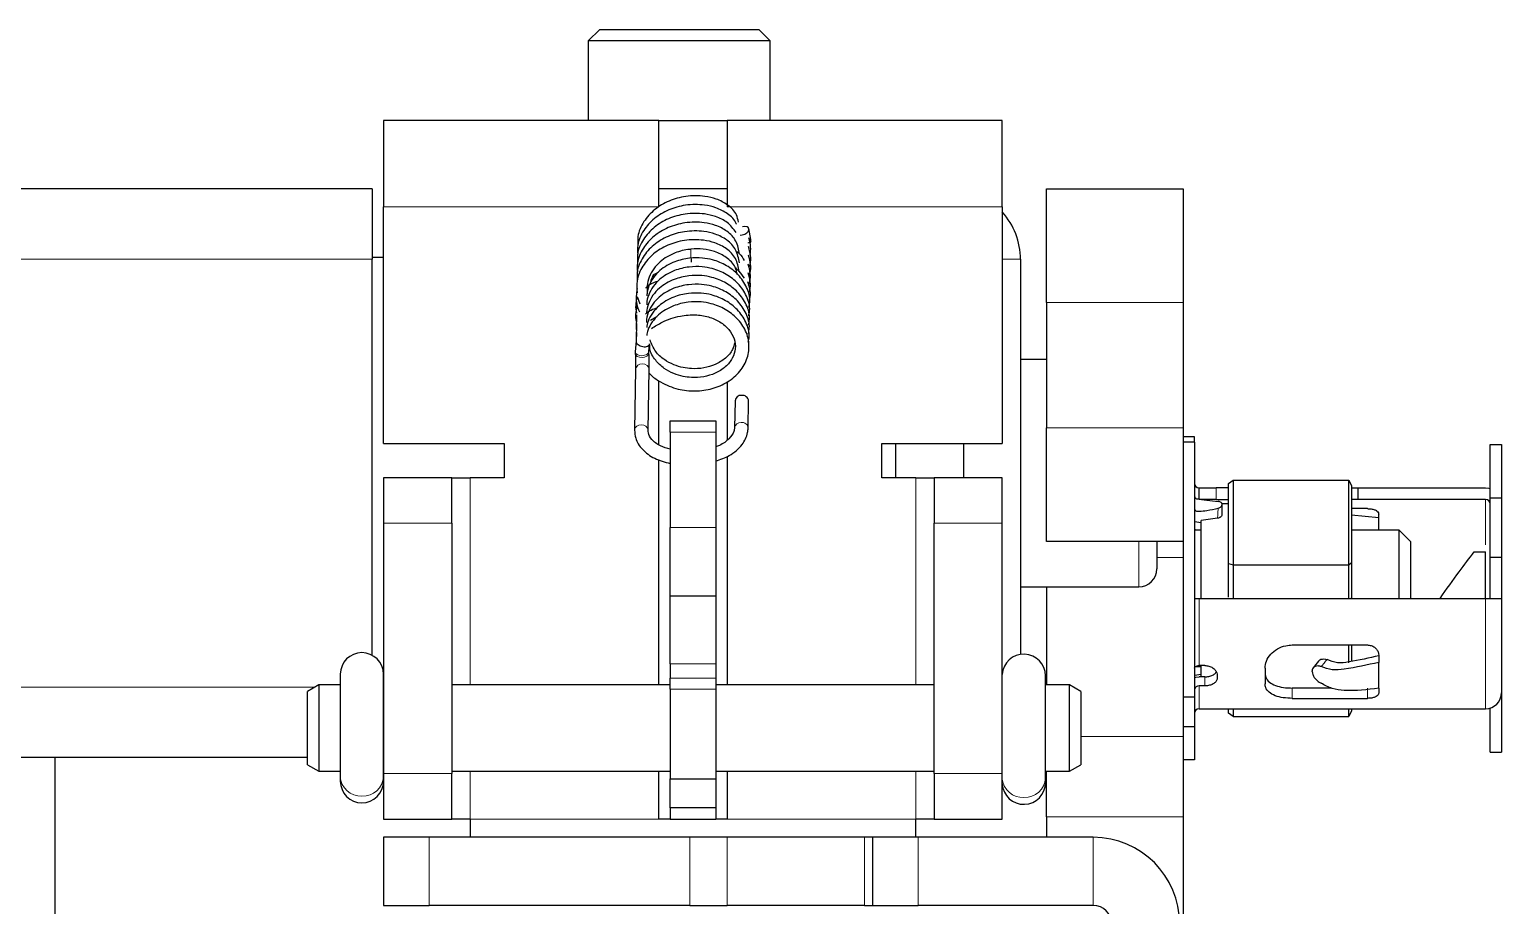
# Model space of a CAD drawing. Header units: millimetres. Extents: x -1052 to 1235, y -90 to 1990.
# Drawn here: x -104.1 to -39.4, y -43.7 to -5.2 of the extents above; entities that cross this region are included whole.
import ezdxf

# ---------------------------------------------------------------- set-up
doc = ezdxf.new("R2010")
doc.units = ezdxf.units.MM

msp = doc.modelspace()

# ---------------------------------------------------------------- linework, layer by layer
at = {"color": 7, "linetype": 'Continuous', "lineweight": 25}
for p, q in [((-79.075, -5.237), (-79.575, -5.737)), ((-79.575, -5.737), (-79.575, -9.237)), ((-75.228, -5.737), (-79.575, -5.737)), ((-79.075, -5.237), (-75.271, -5.237)), ((-75.271, -5.237), (-72.075, -5.237)), ((-71.575, -5.737), (-75.228, -5.737)), ((-71.575, -5.737), (-72.075, -5.237)), ((-71.575, -9.237), (-71.575, -5.737)), ((-76.475, -9.237), (-88.575, -9.237)), ((-88.575, -9.237), (-88.575, -13.037)), ((-76.475, -13.037), (-76.475, -9.237)), ((-76.475, -9.237), (-73.475, -9.237)), ((-61.375, -9.237), (-73.475, -9.237)), ((-73.475, -9.237), (-73.475, -13.037)), ((-61.375, -13.037), (-61.375, -9.237)), ((-89.075, -12.237), (-918.075, -12.237)), ((-89.075, -12.237), (-89.075, -15.337)), ((-73.475, -12.237), (-76.475, -12.237)), ((-59.425, -12.237), (-53.425, -12.237)), ((-59.425, -17.237), (-59.425, -12.237)), ((-53.425, -12.237), (-53.425, -17.237)), ((-88.575, -23.437), (-88.575, -13.037)), ((-61.375, -13.037), (-61.375, -23.437)), ((-72.428, -14.468), (-72.519, -13.991)), ((-72.424, -14.549), (-72.428, -14.468)), ((-72.421, -14.589), (-72.424, -14.549)), ((-89.075, -15.237), (-88.575, -15.237)), ((-89.075, -32.738), (-89.075, -15.337)), ((-60.575, -15.337), (-60.575, -32.7)), ((-76.74, -16.033), (-76.476, -15.887)), ((-77.432, -16.975), (-77.309, -17.29)), ((-59.425, -17.237), (-59.425, -22.737)), ((-53.425, -17.237), (-53.425, -22.737)), ((-77.45, -17.778), (-77.466, -18.429)), ((-76.838, -18.011), (-76.568, -17.857)), ((-77.456, -18.165), (-77.473, -18.867)), ((-77.463, -18.551), (-77.472, -18.937)), ((-77.468, -18.926), (-77.513, -19.409)), ((-77.513, -19.409), (-77.509, -19.489)), ((-76.913, -19.382), (-76.884, -19.063)), ((-76.91, -19.462), (-76.913, -19.382)), ((-59.425, -19.737), (-60.575, -19.737)), ((-77.496, -20.169), (-77.544, -22.845)), ((-76.944, -22.856), (-76.896, -20.18)), ((-76.475, -23.481), (-76.475, -20.679)), ((-73.475, -20.725), (-73.475, -23.282)), ((-73.126, -21.553), (-73.148, -22.743)), ((-72.548, -22.753), (-72.526, -21.564)), ((-75.975, -22.437), (-73.975, -22.437)), ((-75.975, -22.937), (-75.975, -22.437)), ((-73.975, -22.437), (-73.975, -22.937)), ((-75.975, -22.937), (-75.975, -27.121)), ((-73.975, -22.937), (-73.975, -27.121)), ((-73.147, -22.729), (-73.148, -22.743)), ((-59.425, -27.737), (-59.425, -22.737)), ((-53.425, -22.737), (-53.425, -27.737)), ((-52.925, -23.137), (-53.425, -23.137)), ((-52.925, -23.379), (-52.925, -23.137)), ((-88.575, -23.437), (-83.275, -23.437)), ((-83.275, -23.437), (-83.275, -24.937)), ((-66.675, -23.437), (-61.375, -23.437)), ((-66.675, -24.937), (-66.675, -23.437)), ((-66.075, -23.437), (-66.075, -24.937)), ((-63.075, -23.437), (-63.075, -24.937)), ((-52.925, -23.379), (-53.425, -23.379)), ((-52.925, -23.379), (-52.925, -34.559)), ((-39.925, -23.479), (-39.425, -23.479)), ((-39.925, -25.821), (-39.925, -23.479)), ((-39.425, -23.479), (-39.425, -25.821)), ((-76.475, -34.037), (-76.475, -24.142)), ((-73.475, -24.001), (-73.475, -34.037)), ((-85.575, -24.937), (-88.575, -24.937)), ((-88.575, -24.937), (-88.575, -26.937)), ((-85.575, -26.937), (-85.575, -24.937)), ((-85.575, -24.937), (-84.775, -24.937)), ((-83.275, -24.937), (-84.775, -24.937)), ((-65.175, -24.937), (-66.675, -24.937)), ((-65.175, -24.937), (-64.375, -24.937)), ((-64.375, -24.937), (-64.375, -26.937)), ((-61.375, -24.937), (-64.375, -24.937)), ((-61.375, -26.937), (-61.375, -24.937)), ((-51.425, -25.186), (-51.225, -25.044)), ((-51.425, -28.71), (-51.425, -25.186)), ((-51.225, -25.044), (-51.225, -28.768)), ((-51.225, -25.044), (-46.141, -25.044)), ((-46.141, -28.768), (-46.141, -25.044)), ((-46.141, -25.044), (-46.025, -25.291)), ((-52.725, -25.887), (-52.725, -25.387)), ((-52.725, -25.387), (-51.975, -25.387)), ((-51.975, -25.887), (-52.725, -25.887)), ((-51.425, -25.387), (-51.975, -25.387)), ((-51.975, -25.887), (-51.425, -25.887)), ((-46.025, -25.291), (-46.025, -28.668)), ((-46.025, -25.387), (-45.725, -25.387)), ((-45.725, -25.887), (-46.025, -25.887)), ((-45.725, -25.887), (-45.725, -25.387)), ((-45.725, -25.387), (-40.125, -25.387)), ((-40.125, -25.887), (-45.725, -25.887)), ((-39.925, -25.821), (-39.425, -25.821)), ((-39.925, -28.431), (-39.925, -25.821)), ((-39.425, -25.821), (-39.425, -28.431)), ((-51.725, -26.074), (-51.725, -26.149)), ((-51.425, -26.087), (-51.725, -26.087)), ((-45.325, -26.294), (-46.025, -26.294)), ((-44.825, -26.696), (-44.825, -26.532)), ((-88.575, -26.937), (-88.575, -37.937)), ((-85.575, -26.937), (-85.575, -37.937)), ((-75.975, -30.121), (-75.975, -27.121)), ((-73.975, -27.121), (-73.975, -30.121)), ((-64.375, -37.937), (-64.375, -26.937)), ((-61.375, -37.937), (-61.375, -26.937)), ((-52.925, -26.86), (-52.625, -26.904)), ((-51.911, -26.714), (-52.625, -26.814)), ((-52.625, -30.237), (-52.625, -26.814)), ((-44.825, -26.696), (-46.025, -26.577)), ((-44.825, -27.237), (-44.825, -26.696)), ((-53.425, -27.737), (-59.425, -27.737)), ((-54.575, -27.737), (-54.575, -28.937)), ((-53.425, -27.737), (-53.425, -28.449)), ((-52.625, -27.237), (-52.925, -27.237)), ((-43.925, -27.237), (-46.025, -27.237)), ((-43.425, -27.737), (-43.925, -27.237)), ((-43.925, -30.237), (-43.925, -27.237)), ((-43.425, -27.737), (-43.425, -30.237)), ((-53.425, -28.449), (-53.425, -36.307)), ((-40.625, -28.187), (-40.125, -28.187)), ((-39.925, -28.431), (-39.425, -28.431)), ((-39.925, -30.237), (-39.925, -28.431)), ((-39.425, -28.431), (-39.425, -30.237)), ((-51.425, -30.19), (-51.425, -28.71)), ((-51.425, -28.71), (-51.225, -28.768)), ((-51.225, -28.768), (-51.225, -30.237)), ((-51.225, -28.768), (-46.141, -28.768)), ((-46.141, -28.768), (-46.025, -28.668)), ((-46.141, -30.237), (-46.141, -28.768)), ((-46.025, -28.668), (-46.025, -30.208)), ((-60.575, -29.737), (-55.375, -29.737)), ((-59.425, -29.737), (-59.425, -34.037)), ((-75.975, -30.121), (-73.975, -30.121)), ((-75.975, -33.121), (-75.975, -30.121)), ((-73.975, -30.121), (-73.975, -33.121)), ((-52.925, -30.237), (-52.725, -30.237)), ((-52.725, -30.237), (-42.125, -30.237)), ((-46.054, -30.237), (-46.025, -30.208)), ((-42.125, -30.237), (-40.125, -30.237)), ((-40.125, -30.237), (-39.425, -30.237)), ((-39.425, -30.237), (-39.425, -34.387)), ((-48.625, -32.287), (-45.325, -32.287)), ((-46.141, -33.077), (-46.141, -32.287)), ((-46.025, -32.287), (-46.025, -33.016)), ((-47.476, -32.998), (-47.708, -33.292)), ((-47.435, -32.954), (-47.473, -33.001)), ((-44.825, -32.729), (-44.825, -33.054)), ((-90.479, -33.573), (-90.479, -38.061)), ((-88.579, -38.061), (-88.579, -33.573)), ((-75.975, -33.121), (-75.975, -33.738)), ((-73.975, -33.121), (-73.975, -33.738)), ((-59.477, -38.126), (-59.477, -33.638)), ((-52.925, -33.613), (-52.625, -33.57)), ((-52.884, -33.237), (-52.625, -33.237)), ((-52.475, -33.189), (-52.725, -33.189)), ((-52.625, -33.688), (-52.625, -33.189)), ((-51.925, -33.607), (-51.925, -33.725)), ((-49.825, -33.31), (-49.825, -33.989)), ((-47.753, -33.458), (-47.753, -33.429)), ((-44.825, -34.185), (-44.825, -33.054)), ((-91.425, -34.037), (-91.925, -34.326)), ((-90.479, -34.037), (-91.425, -34.037)), ((-91.425, -34.037), (-91.425, -37.837)), ((-88.575, -34.037), (-88.579, -34.037)), ((-75.975, -34.037), (-85.575, -34.037)), ((-75.975, -34.221), (-75.975, -33.738)), ((-75.975, -34.221), (-75.975, -38.163)), ((-73.975, -33.738), (-73.975, -34.221)), ((-64.375, -34.037), (-73.975, -34.037)), ((-73.975, -34.221), (-73.975, -38.163)), ((-58.425, -34.037), (-59.477, -34.037)), ((-57.925, -34.326), (-58.425, -34.037)), ((-58.425, -35.937), (-58.425, -34.037)), ((-52.475, -33.688), (-52.725, -33.688)), ((-52.475, -34.085), (-52.725, -34.085)), ((-46.906, -34.179), (-48.625, -34.179)), ((-44.825, -34.185), (-44.825, -34.398)), ((-91.925, -37.548), (-91.925, -34.326)), ((-57.925, -34.326), (-57.925, -35.937)), ((-53.425, -34.559), (-52.925, -34.559)), ((-52.925, -34.559), (-52.925, -35.87)), ((-48.625, -34.632), (-45.325, -34.632)), ((-39.425, -34.387), (-39.425, -36.995)), ((-52.725, -35.087), (-45.725, -35.087)), ((-51.425, -35.287), (-51.425, -35.087)), ((-51.225, -35.43), (-51.425, -35.287)), ((-51.225, -35.087), (-51.225, -35.43)), ((-51.225, -35.43), (-46.141, -35.43)), ((-46.141, -35.43), (-46.141, -35.087)), ((-46.025, -35.183), (-46.141, -35.43)), ((-46.025, -35.087), (-46.025, -35.183)), ((-45.725, -35.087), (-40.125, -35.087)), ((-39.925, -36.995), (-39.925, -35.058)), ((-58.425, -37.837), (-58.425, -35.937)), ((-57.925, -35.937), (-57.925, -37.548)), ((-53.425, -35.87), (-52.925, -35.87)), ((-52.925, -35.87), (-52.925, -37.337)), ((-53.425, -36.307), (-53.425, -39.843)), ((-91.925, -37.237), (-915.125, -37.237)), ((-103.025, -37.237), (-103.025, -50.637)), ((-52.925, -37.337), (-53.425, -37.337)), ((-39.925, -36.995), (-39.425, -36.995)), ((-91.925, -37.548), (-91.425, -37.837)), ((-91.425, -37.837), (-90.479, -37.837)), ((-90.479, -38.061), (-90.479, -38.273)), ((-88.579, -37.837), (-88.575, -37.837)), ((-88.579, -38.273), (-88.579, -38.061)), ((-88.575, -37.937), (-88.575, -39.937)), ((-85.575, -37.837), (-75.975, -37.837)), ((-85.575, -39.937), (-85.575, -37.937)), ((-76.475, -39.937), (-76.475, -37.837)), ((-75.975, -38.163), (-73.975, -38.163)), ((-75.975, -39.437), (-75.975, -38.163)), ((-73.975, -37.837), (-64.375, -37.837)), ((-73.975, -38.163), (-73.975, -39.437)), ((-73.475, -37.837), (-73.475, -39.937)), ((-64.375, -37.937), (-64.375, -39.937)), ((-61.375, -39.937), (-61.375, -37.937)), ((-59.477, -37.837), (-58.425, -37.837)), ((-59.477, -38.338), (-59.477, -38.126)), ((-59.425, -39.843), (-59.425, -37.837)), ((-58.425, -37.837), (-57.925, -37.548)), ((-73.975, -39.437), (-75.975, -39.437)), ((-75.975, -39.437), (-75.975, -39.937)), ((-73.975, -39.437), (-73.975, -39.937)), ((-88.575, -39.937), (-85.575, -39.937)), ((-84.775, -39.937), (-85.575, -39.937)), ((-84.775, -39.937), (-84.775, -40.737)), ((-75.975, -39.937), (-76.475, -39.937)), ((-75.975, -39.937), (-73.975, -39.937)), ((-73.475, -39.937), (-73.975, -39.937)), ((-65.175, -40.737), (-65.175, -39.937)), ((-64.375, -39.937), (-65.175, -39.937)), ((-64.375, -39.937), (-61.375, -39.937)), ((-59.425, -39.843), (-59.425, -40.737)), ((-53.425, -39.843), (-53.425, -44.46)), ((-88.575, -40.737), (-88.575, -43.737)), ((-86.575, -40.737), (-88.575, -40.737)), ((-75.117, -40.737), (-86.575, -40.737)), ((-73.478, -40.737), (-75.117, -40.737)), ((-67.437, -40.737), (-73.478, -40.737)), ((-67.075, -40.737), (-67.437, -40.737)), ((-67.075, -40.737), (-67.075, -43.737)), ((-65.075, -40.737), (-67.075, -40.737)), ((-57.375, -40.737), (-65.075, -40.737)), ((-88.575, -43.737), (-86.575, -43.737)), ((-75.117, -43.737), (-86.575, -43.737)), ((-75.117, -43.737), (-73.478, -43.737)), ((-67.437, -43.737), (-73.478, -43.737)), ((-67.437, -43.737), (-67.075, -43.737)), ((-67.075, -43.737), (-65.075, -43.737)), ((-57.375, -43.737), (-65.075, -43.737))]:
    msp.add_line(p, q, dxfattribs=at)
at = {"color": 8, "linetype": 'Continuous', "lineweight": 18}
for p, q in [((-88.575, -13.037), (-76.475, -13.037)), ((-73.475, -13.037), (-61.375, -13.037)), ((-89.075, -15.337), (-918.075, -15.337)), ((-61.375, -15.337), (-60.575, -15.337)), ((-53.425, -17.237), (-59.425, -17.237)), ((-73.975, -22.937), (-75.975, -22.937)), ((-59.425, -22.737), (-53.425, -22.737)), ((-84.775, -24.937), (-84.775, -34.037)), ((-65.175, -34.037), (-65.175, -24.937)), ((-51.975, -25.387), (-51.975, -25.887)), ((-40.125, -27.878), (-40.125, -25.887)), ((-88.575, -26.937), (-85.575, -26.937)), ((-75.975, -27.121), (-73.975, -27.121)), ((-64.375, -26.937), (-61.375, -26.937)), ((-55.375, -29.737), (-55.375, -27.737)), ((-53.425, -28.449), (-54.575, -28.449)), ((-52.725, -30.237), (-52.725, -33.189)), ((-40.125, -35.087), (-40.125, -30.237)), ((-73.975, -33.121), (-75.975, -33.121)), ((-91.598, -34.137), (-915.452, -34.137)), ((-75.975, -33.738), (-73.975, -33.738)), ((-73.975, -34.221), (-75.975, -34.221)), ((-52.725, -34.085), (-52.725, -35.087)), ((-52.475, -34.085), (-52.475, -33.688)), ((-48.625, -34.179), (-48.625, -34.632)), ((-45.325, -34.632), (-45.325, -34.179)), ((-57.925, -36.307), (-53.425, -36.307)), ((-85.575, -37.937), (-88.575, -37.937)), ((-84.775, -37.837), (-84.775, -39.937)), ((-65.175, -39.937), (-65.175, -37.837)), ((-61.375, -37.937), (-64.375, -37.937)), ((-84.775, -39.937), (-76.475, -39.937)), ((-73.475, -39.937), (-65.175, -39.937)), ((-53.425, -39.843), (-59.425, -39.843)), ((-86.575, -43.737), (-86.575, -40.737)), ((-75.117, -40.737), (-75.117, -43.737)), ((-73.478, -43.737), (-73.478, -40.737)), ((-67.437, -40.737), (-67.437, -43.737)), ((-65.075, -43.737), (-65.075, -40.737)), ((-57.375, -43.737), (-57.375, -40.737))]:
    msp.add_line(p, q, dxfattribs=at)
at = {"color": 7, "linetype": 'Continuous', "lineweight": 25, "flags": 128}
for points in [[(-72.896, -14.272), (-72.806, -14.264), (-72.695, -14.227), (-72.601, -14.169), (-72.537, -14.098), (-72.513, -14.025), (-72.534, -13.961), (-72.596, -13.916), (-72.689, -13.898), (-72.8, -13.907), (-72.8, -13.907)], [(-40.125, -25.387), (-39.989, -25.4), (-39.925, -25.416)], [(-52.925, -33.311), (-52.921, -33.287), (-52.91, -33.264), (-52.892, -33.243), (-52.867, -33.225), (-52.836, -33.21), (-52.802, -33.199), (-52.764, -33.192), (-52.725, -33.189)], [(-52.925, -33.711), (-52.862, -33.699), (-52.725, -33.688)]]:
    msp.add_lwpolyline(points, dxfattribs=at)
at = {"color": 8, "linetype": 'Continuous', "lineweight": 18, "flags": 128}
for points in [[(-77.513, -19.409), (-77.491, -19.47), (-77.427, -19.526), (-77.331, -19.563), (-77.216, -19.574)], [(-77.216, -19.574), (-77.101, -19.557), (-77.003, -19.516), (-76.937, -19.457), (-76.913, -19.388), (-76.913, -19.382)], [(-77.509, -19.49), (-77.487, -19.55), (-77.424, -19.607), (-77.327, -19.643), (-77.212, -19.654)], [(-77.212, -19.654), (-77.098, -19.638), (-77, -19.597), (-76.934, -19.537), (-76.91, -19.469), (-76.91, -19.462)], [(-77.207, -19.934), (-77.092, -19.949), (-76.992, -19.999), (-76.923, -20.076), (-76.896, -20.168), (-76.896, -20.18)], [(-77.255, -22.61), (-77.14, -22.625), (-77.04, -22.675), (-76.972, -22.752), (-76.945, -22.844), (-76.944, -22.854)]]:
    msp.add_lwpolyline(points, dxfattribs=at)
at = {"color": 7, "linetype": 'Continuous', "lineweight": 25}
for centre, radius, start, end in [((-63.675, -15.337), 3.1, 0, 42.10345), ((-73.74, -15.278), 1.321, 180.03812, 188.14499), ((-72.857, -21.588), 0.271, 85.73425, 172.68849), ((-72.8, -21.59), 0.275, 5.44423, 97.76212), ((-52.725, -25.187), 0.2, 180, 270), ((-40.125, -26.087), 0.2, 360, 90), ((-52.826, -27.156), 0.0996, 183.92792, 234.46683), ((-55.375, -28.937), 0.8, 270, 360), ((-89.529, -33.573), 0.95, 0, 180), ((-60.427, -33.638), 0.95, 0, 176.43864), ((-52.744, -34.267), 0.183, 84.18756, 172.66613), ((-40.125, -34.387), 0.7, 270, 0), ((-52.725, -35.287), 0.2, 90, 180), ((-89.529, -38.273), 0.95, 180, 0), ((-60.427, -38.338), 0.95, 183.56136, 0), ((-57.375, -44.537), 3.8, 360, 90), ((-57.375, -44.537), 0.8, 0, 90)]:
    msp.add_arc(centre, radius, start, end, dxfattribs=at)
at = {"color": 8, "linetype": 'Continuous', "lineweight": 18}
for centre, radius, start, end in [((-72.608, -14.452), 0.181, 283.90594, 354.86143), ((-72.56, -14.55), 0.136, 306.99505, 0.34312), ((-69.064, -15.013), 6.004, 178.95899, 182.54389), ((-77.227, -20.204), 0.271, 85.73425, 172.68849), ((-77.276, -22.88), 0.271, 85.73561, 172.67092), ((-72.878, -22.78), 0.274, 86.00044, 169.28545), ((-72.822, -22.78), 0.275, 5.45357, 97.76132), ((-89.57, -38.016), 0.91, 182.83874, 272.58194), ((-89.488, -38.016), 0.91, 267.41806, 357.16126), ((-60.466, -38.076), 0.915, 186.49577, 272.45998), ((-60.386, -38.081), 0.91, 267.41806, 357.16126)]:
    msp.add_arc(centre, radius, start, end, dxfattribs=at)
at = {"color": 7, "linetype": 'Continuous', "lineweight": 25}
for points, knots in [([(-73.064, -13.799), (-73.067, -13.789), (-73.119, -13.596), (-73.433, -13.333), (-73.92, -13.067), (-74.554, -12.921), (-75.286, -12.925), (-76.051, -13.137), (-76.697, -13.522), (-77.174, -14.064), (-77.43, -14.621), (-77.411, -14.98), (-77.405, -15.106)], [0, 0, 0, 0, 0.006133, 0.118338, 0.2188, 0.30339, 0.437085, 0.558298, 0.679195, 0.8023, 0.930319, 1, 1, 1, 1]), ([(-72.974, -13.703), (-72.996, -13.594), (-73.057, -13.296), (-73.413, -12.945), (-73.91, -12.682), (-74.542, -12.534), (-75.274, -12.538), (-76.04, -12.749), (-76.686, -13.132), (-77.165, -13.674), (-77.423, -14.237), (-77.405, -14.603), (-77.398, -14.737)], [0, 0, 0, 0, 0.060984, 0.166578, 0.261148, 0.340769, 0.466556, 0.580637, 0.694456, 0.810273, 0.930746, 1, 1, 1, 1]), ([(-73.082, -14.153), (-73.198, -13.999), (-73.418, -13.706), (-73.937, -13.454), (-74.564, -13.306), (-75.298, -13.312), (-76.063, -13.526), (-76.708, -13.911), (-77.183, -14.454), (-77.438, -15.011), (-77.419, -15.369), (-77.412, -15.495)], [0, 0, 0, 0, 0.1129499, 0.2140507, 0.2991869, 0.4338034, 0.5558101, 0.6774612, 0.8014216, 0.930294, 1, 1, 1, 1]), ([(-72.933, -15.496), (-72.971, -15.296), (-73.044, -14.905), (-73.452, -14.479), (-73.957, -14.223), (-74.589, -14.078), (-75.322, -14.086), (-76.086, -14.303), (-76.729, -14.69), (-77.202, -15.235), (-77.453, -15.791), (-77.433, -16.148), (-77.426, -16.272)], [0, 0, 0, 0, 0.106226, 0.207272, 0.297665, 0.373803, 0.494292, 0.60342, 0.712163, 0.823129, 0.938424, 1, 1, 1, 1]), ([(-72.926, -15.109), (-72.963, -14.91), (-73.035, -14.521), (-73.441, -14.095), (-73.946, -13.838), (-74.577, -13.692), (-75.31, -13.699), (-76.074, -13.914), (-76.718, -14.301), (-77.192, -14.845), (-77.445, -15.401), (-77.426, -15.758), (-77.419, -15.883)], [0, 0, 0, 0, 0.1056333, 0.206699, 0.2971363, 0.3733019, 0.4937842, 0.6029442, 0.7117519, 0.8227044, 0.9380202, 1, 1, 1, 1]), ([(-72.94, -15.882), (-72.978, -15.681), (-73.053, -15.29), (-73.463, -14.864), (-73.969, -14.608), (-74.601, -14.464), (-75.334, -14.474), (-76.098, -14.691), (-76.739, -15.08), (-77.213, -15.625), (-77.474, -16.229), (-77.445, -16.634), (-77.432, -16.806)], [0, 0, 0, 0, 0.104296, 0.202934, 0.291149, 0.365462, 0.483109, 0.589629, 0.695738, 0.804096, 0.916648, 1, 1, 1, 1]), ([(-73.021, -16.021), (-73.046, -15.906), (-73.112, -15.603), (-73.477, -15.248), (-73.979, -14.995), (-74.518, -14.862), (-74.881, -14.88), (-75.064, -14.889)], [0, 0, 0, 0, 0.151607, 0.400003, 0.622084, 0.809197, 1, 1, 1, 1]), ([(-72.503, -15.658), (-72.488, -15.624), (-72.419, -15.468), (-72.435, -15.163), (-72.497, -14.905), (-72.529, -14.776)], [0, 0, 0, 0, 0.121305, 0.558409, 1, 1, 1, 1]), ([(-72.454, -15.134), (-72.442, -15.017), (-72.418, -14.768), (-72.486, -14.521), (-72.522, -14.389)], [0, 0, 0, 0, 0.468673, 1, 1, 1, 1]), ([(-75.067, -14.902), (-75.083, -14.903), (-75.321, -14.917), (-75.807, -15.044), (-76.355, -15.355), (-76.719, -15.749), (-76.92, -16.117), (-77.008, -16.511), (-76.992, -16.743), (-76.985, -16.859)], [0, 0, 0, 0, 0.0151801, 0.2174139, 0.4505766, 0.582747, 0.7207301, 0.8592406, 1, 1, 1, 1]), ([(-72.517, -17.44), (-72.5, -17.365), (-72.434, -17.076), (-72.582, -16.567), (-72.943, -16.013), (-73.479, -15.597), (-74.037, -15.363), (-74.592, -15.264), (-75.159, -15.273), (-75.82, -15.427), (-76.366, -15.744), (-76.731, -16.139), (-76.926, -16.505), (-77.002, -16.793), (-76.997, -16.927), (-76.997, -16.945)], [0, 0, 0, 0, 0.039358, 0.151046, 0.260583, 0.359351, 0.456825, 0.521824, 0.60227, 0.695179, 0.802373, 0.863126, 0.926539, 0.990184, 1, 1, 1, 1]), ([(-73.041, -14.996), (-73.007, -15.026), (-72.867, -15.145), (-72.781, -15.288), (-72.717, -15.396)], [0, 0, 0, 0, 0.248613, 1, 1, 1, 1]), ([(-72.509, -16.042), (-72.494, -16.008), (-72.375, -15.729), (-72.46, -15.427), (-72.536, -15.163)], [0, 0, 0, 0, 0.124356, 1, 1, 1, 1]), ([(-72.531, -18.21), (-72.514, -18.133), (-72.448, -17.843), (-72.599, -17.333), (-72.963, -16.78), (-73.501, -16.365), (-74.061, -16.133), (-74.616, -16.036), (-75.183, -16.047), (-75.843, -16.203), (-76.388, -16.522), (-76.752, -16.918), (-76.945, -17.285), (-77.02, -17.573), (-77.014, -17.707), (-77.013, -17.725)], [0, 0, 0, 0, 0.040159, 0.151798, 0.261213, 0.359862, 0.45732, 0.522277, 0.602638, 0.695402, 0.80258, 0.863302, 0.926661, 0.990228, 1, 1, 1, 1]), ([(-72.524, -17.825), (-72.507, -17.749), (-72.441, -17.459), (-72.591, -16.95), (-72.953, -16.396), (-73.49, -15.981), (-74.049, -15.748), (-74.604, -15.65), (-75.171, -15.66), (-75.831, -15.815), (-76.377, -16.133), (-76.741, -16.528), (-76.935, -16.895), (-77.011, -17.183), (-77.006, -17.317), (-77.005, -17.335)], [0, 0, 0, 0, 0.039759, 0.151422, 0.260898, 0.359607, 0.457072, 0.522051, 0.602454, 0.695291, 0.802476, 0.863214, 0.9266, 0.990206, 1, 1, 1, 1]), ([(-76.828, -16.446), (-76.826, -16.379), (-76.82, -16.219), (-76.726, -16.077), (-76.67, -15.994)], [0, 0, 0, 0, 0.413792, 1, 1, 1, 1]), ([(-73.111, -15.717), (-73.058, -15.761), (-72.897, -15.896), (-72.797, -16.06), (-72.73, -16.169)], [0, 0, 0, 0, 0.3291409, 1, 1, 1, 1]), ([(-72.514, -16.788), (-72.502, -16.76), (-72.389, -16.49), (-72.474, -16.197), (-72.55, -15.936)], [0, 0, 0, 0, 0.104944, 1, 1, 1, 1]), ([(-72.536, -16.478), (-72.513, -16.426), (-72.384, -16.131), (-72.471, -15.812), (-72.543, -15.549)], [0, 0, 0, 0, 0.176922, 1, 1, 1, 1]), ([(-77.429, -16.619), (-77.463, -16.85), (-77.514, -17.203), (-77.375, -17.536), (-77.326, -17.652)], [0, 0, 0, 0, 0.654086, 1, 1, 1, 1]), ([(-77.041, -16.59), (-77.038, -16.587), (-76.901, -16.421), (-76.71, -16.358), (-76.522, -16.296)], [0, 0, 0, 0, 0.019176, 1, 1, 1, 1]), ([(-72.538, -18.595), (-72.521, -18.518), (-72.456, -18.226), (-72.608, -17.715), (-72.973, -17.163), (-73.512, -16.749), (-74.072, -16.518), (-74.628, -16.422), (-75.195, -16.434), (-75.855, -16.591), (-76.399, -16.911), (-76.762, -17.307), (-76.954, -17.675), (-77.029, -17.963), (-77.023, -18.097), (-77.022, -18.115)], [0, 0, 0, 0, 0.04056, 0.152172, 0.261527, 0.360118, 0.457567, 0.522504, 0.602821, 0.695513, 0.802684, 0.863391, 0.926722, 0.99025, 1, 1, 1, 1]), ([(-72.545, -18.98), (-72.528, -18.902), (-72.463, -18.609), (-72.617, -18.098), (-72.984, -17.546), (-73.523, -17.134), (-74.084, -16.903), (-74.64, -16.808), (-75.208, -16.821), (-75.866, -16.979), (-76.412, -17.3), (-76.769, -17.696), (-76.957, -18.031), (-76.992, -18.247), (-77.007, -18.337)], [0, 0, 0, 0, 0.04217, 0.157055, 0.269578, 0.371023, 0.471345, 0.538179, 0.620825, 0.716182, 0.826515, 0.889, 0.954175, 1, 1, 1, 1]), ([(-72.498, -17.114), (-72.494, -17.104), (-72.394, -16.854), (-72.477, -16.583), (-72.556, -16.322)], [0, 0, 0, 0, 0.03738, 1, 1, 1, 1]), ([(-77.443, -17.392), (-77.491, -17.627), (-77.539, -17.866), (-77.459, -18.091), (-77.458, -18.095)], [0, 0, 0, 0, 0.985693, 1, 1, 1, 1]), ([(-77.436, -17.005), (-77.483, -17.239), (-77.532, -17.477), (-77.452, -17.702), (-77.451, -17.705)], [0, 0, 0, 0, 0.9837746, 1, 1, 1, 1]), ([(-77.06, -17.753), (-77.06, -17.752), (-76.921, -17.587), (-76.73, -17.523), (-76.541, -17.458)], [0, 0, 0, 0, 0.004308, 1, 1, 1, 1]), ([(-76.899, -20.338), (-76.895, -20.344), (-76.791, -20.48), (-76.407, -20.74), (-75.767, -21.042), (-74.968, -21.155), (-74.204, -21.071), (-73.501, -20.795), (-72.935, -20.345), (-72.578, -19.762), (-72.469, -19.117), (-72.615, -18.482), (-72.996, -17.93), (-73.534, -17.518), (-74.096, -17.288), (-74.652, -17.194), (-75.22, -17.208), (-75.878, -17.367), (-76.424, -17.689), (-76.779, -18.086), (-76.96, -18.407), (-76.994, -18.609), (-77.007, -18.684)], [0, 0, 0, 0, 0.001739, 0.04451, 0.111438, 0.17172, 0.231589, 0.292281, 0.355433, 0.417856, 0.478483, 0.541525, 0.603252, 0.6589, 0.713959, 0.750631, 0.795969, 0.848267, 0.908822, 0.94311, 0.978867, 1, 1, 1, 1]), ([(-76.797, -18.372), (-76.643, -18.278), (-76.265, -18.048), (-75.717, -17.854), (-75.2, -17.782), (-74.777, -17.768), (-74.283, -17.845), (-73.767, -18.073), (-73.37, -18.412), (-73.135, -18.826), (-73.085, -19.267), (-73.218, -19.698), (-73.525, -20.077), (-73.972, -20.357), (-74.495, -20.516), (-74.983, -20.545), (-75.431, -20.488), (-75.844, -20.365), (-76.275, -20.134), (-76.65, -19.769), (-76.88, -19.388), (-76.872, -19.143), (-76.87, -19.081)], [0, 0, 0, 0, 0.0576018, 0.1420115, 0.1748188, 0.2026277, 0.2573835, 0.3116903, 0.3665058, 0.4231459, 0.4787909, 0.5327359, 0.5890025, 0.6444178, 0.6947054, 0.7446298, 0.7775727, 0.8177835, 0.8637472, 0.916751, 0.9788236, 1, 1, 1, 1]), ([(-77.463, -18.928), (-77.466, -18.934), (-77.479, -18.962), (-77.455, -19.021), (-77.393, -19.09), (-77.295, -19.147), (-77.218, -19.164), (-77.179, -19.173)], [0, 0, 0, 0, 0.07364, 0.30523, 0.53682, 0.76841, 1, 1, 1, 1]), ([(-77.179, -19.173), (-77.14, -19.176), (-77.063, -19.183), (-76.965, -19.157), (-76.899, -19.112), (-76.89, -19.071), (-76.885, -19.053)], [0, 0, 0, 0, 0.2620712, 0.5241424, 0.7862136, 1, 1, 1, 1]), ([(-73.146, -19.004), (-73.169, -19.104), (-73.228, -19.351), (-73.525, -19.692), (-73.967, -19.972), (-74.492, -20.13), (-74.98, -20.158), (-75.428, -20.101), (-75.842, -19.977), (-76.267, -19.745), (-76.664, -19.381), (-76.792, -19.054), (-76.86, -18.877)], [0, 0, 0, 0, 0.079664, 0.195766, 0.310074, 0.413804, 0.516835, 0.584804, 0.667751, 0.762541, 0.871932, 1, 1, 1, 1]), ([(-77.509, -19.489), (-77.507, -19.543), (-77.502, -19.649), (-77.498, -19.837), (-77.495, -20.007), (-77.495, -20.115), (-77.496, -20.159), (-77.496, -20.169)], [0, 0, 0, 0, 0.2417876, 0.4764484, 0.7132302, 0.9295094, 1, 1, 1, 1]), ([(-76.896, -20.18), (-76.896, -20.134), (-76.895, -20.04), (-76.897, -19.845), (-76.902, -19.638), (-76.907, -19.521), (-76.91, -19.462)], [0, 0, 0, 0, 0.24318, 0.501797, 0.749272, 1, 1, 1, 1]), ([(-77.544, -22.845), (-77.535, -22.963), (-77.51, -23.268), (-77.22, -23.714), (-76.699, -24.109), (-76.212, -24.244), (-75.975, -24.31)], [0, 0, 0, 0, 0.171378, 0.44156, 0.728252, 1, 1, 1, 1]), ([(-75.975, -23.686), (-76.124, -23.641), (-76.474, -23.538), (-76.813, -23.254), (-76.937, -23.02), (-76.943, -22.891), (-76.944, -22.856)], [0, 0, 0, 0, 0.240048, 0.562087, 0.882317, 1, 1, 1, 1]), ([(-73.148, -22.743), (-73.153, -22.796), (-73.169, -22.947), (-73.362, -23.221), (-73.668, -23.471), (-73.919, -23.553), (-73.975, -23.571)], [0, 0, 0, 0, 0.19706, 0.559349, 0.901347, 1, 1, 1, 1]), ([(-73.975, -24.207), (-73.768, -24.133), (-73.29, -23.963), (-72.798, -23.52), (-72.572, -23.075), (-72.553, -22.82), (-72.548, -22.753)], [0, 0, 0, 0, 0.259805, 0.600472, 0.896035, 1, 1, 1, 1]), ([(-52.925, -25.699), (-52.924, -25.718), (-52.922, -25.754), (-52.905, -25.804), (-52.869, -25.853), (-52.798, -25.864), (-52.75, -25.87), (-52.725, -25.873)], [0, 0, 0, 0, 0.195302, 0.377541, 0.538909, 0.761383, 1, 1, 1, 1]), ([(-52.618, -25.887), (-52.539, -25.897), (-52.288, -25.928), (-52.048, -25.957), (-51.883, -25.976)], [0, 0, 0, 0, 0.313457, 1, 1, 1, 1]), ([(-52.925, -26.259), (-52.924, -26.277), (-52.922, -26.313), (-52.905, -26.361), (-52.867, -26.406), (-52.791, -26.408), (-52.63, -26.405), (-52.317, -26.372), (-52.048, -26.307), (-51.883, -26.268)], [0, 0, 0, 0, 0.052051, 0.100621, 0.143629, 0.208426, 0.277664, 0.558659, 1, 1, 1, 1]), ([(-51.725, -26.074), (-51.728, -26.062), (-51.733, -26.037), (-51.773, -26.005), (-51.827, -25.985), (-51.868, -25.979), (-51.883, -25.976)], [0, 0, 0, 0, 0.266311, 0.549123, 0.829777, 1, 1, 1, 1]), ([(-51.883, -26.268), (-51.859, -26.261), (-51.81, -26.246), (-51.757, -26.212), (-51.729, -26.178), (-51.726, -26.157), (-51.725, -26.149)], [0, 0, 0, 0, 0.266331, 0.548449, 0.829136, 1, 1, 1, 1]), ([(-51.725, -26.149), (-51.725, -26.176), (-51.725, -26.247), (-51.725, -26.361), (-51.725, -26.478), (-51.725, -26.551), (-51.725, -26.581)], [0, 0, 0, 0, 0.190015, 0.497902, 0.793065, 1, 1, 1, 1]), ([(-45.325, -26.294), (-45.269, -26.297), (-45.157, -26.301), (-45.007, -26.338), (-44.894, -26.396), (-44.834, -26.464), (-44.828, -26.512), (-44.825, -26.532)], [0, 0, 0, 0, 0.214385, 0.428772, 0.643033, 0.856802, 1, 1, 1, 1]), ([(-51.802, -26.682), (-51.815, -26.688), (-51.847, -26.702), (-51.887, -26.709), (-51.911, -26.714)], [0, 0, 0, 0, 0.40435, 1, 1, 1, 1]), ([(-51.725, -26.581), (-51.728, -26.594), (-51.733, -26.62), (-51.766, -26.656), (-51.794, -26.676), (-51.802, -26.682)], [0, 0, 0, 0, 0.404591, 0.809176, 1, 1, 1, 1]), ([(-42.125, -30.237), (-41.845, -29.842), (-41.345, -29.138), (-40.845, -28.478), (-40.625, -28.187)], [0, 0, 0, 0, 0.559911, 1, 1, 1, 1]), ([(-40.125, -30.237), (-40.125, -29.842), (-40.125, -29.138), (-40.125, -28.478), (-40.125, -28.187)], [0, 0, 0, 0, 0.559866, 1, 1, 1, 1]), ([(-49.825, -33.31), (-49.813, -33.204), (-49.788, -32.991), (-49.588, -32.685), (-49.291, -32.445), (-48.952, -32.308), (-48.722, -32.293), (-48.625, -32.287)], [0, 0, 0, 0, 0.212833, 0.42585, 0.635542, 0.846587, 1, 1, 1, 1]), ([(-45.325, -32.287), (-45.269, -32.292), (-45.157, -32.302), (-45.007, -32.379), (-44.894, -32.492), (-44.834, -32.616), (-44.828, -32.697), (-44.825, -32.729)], [0, 0, 0, 0, 0.214445, 0.428893, 0.643239, 0.857188, 1, 1, 1, 1]), ([(-47.435, -32.954), (-47.428, -32.949), (-47.393, -32.923), (-47.309, -32.896), (-47.194, -32.901), (-47.122, -32.921), (-47.099, -32.928)], [0, 0, 0, 0, 0.088696, 0.457739, 0.826694, 1, 1, 1, 1]), ([(-44.825, -32.763), (-45.254, -32.861), (-45.846, -32.995), (-46.66, -33.109), (-46.951, -32.989), (-47.099, -32.928)], [0, 0, 0, 0, 0.56666, 0.780905, 1, 1, 1, 1]), ([(-52.475, -33.189), (-52.413, -33.194), (-52.29, -33.204), (-52.125, -33.278), (-52.001, -33.386), (-51.935, -33.502), (-51.928, -33.577), (-51.925, -33.607)], [0, 0, 0, 0, 0.214393, 0.428789, 0.643061, 0.856854, 1, 1, 1, 1]), ([(-52.475, -33.688), (-52.413, -33.684), (-52.289, -33.677), (-52.127, -33.618), (-52.013, -33.544), (-51.981, -33.483), (-51.97, -33.461)], [0, 0, 0, 0, 0.2812395, 0.562484, 0.8435271, 1, 1, 1, 1]), ([(-49.825, -33.519), (-49.813, -33.605), (-49.789, -33.776), (-49.59, -33.97), (-49.295, -34.102), (-48.956, -34.169), (-48.724, -34.176), (-48.625, -34.179)], [0, 0, 0, 0, 0.212376, 0.424979, 0.633479, 0.843609, 1, 1, 1, 1]), ([(-47.349, -33.235), (-47.398, -33.223), (-47.495, -33.199), (-47.62, -33.219), (-47.71, -33.279), (-47.749, -33.358), (-47.752, -33.413), (-47.753, -33.429)], [0, 0, 0, 0, 0.225867, 0.4517344, 0.6775983, 0.9034793, 1, 1, 1, 1]), ([(-47.753, -33.458), (-47.748, -33.5), (-47.738, -33.583), (-47.663, -33.718), (-47.552, -33.842), (-47.439, -33.924), (-47.37, -33.958), (-47.349, -33.968)], [0, 0, 0, 0, 0.225883, 0.451767, 0.67765, 0.903524, 1, 1, 1, 1]), ([(-44.825, -33.054), (-45.324, -33.162), (-45.995, -33.307), (-46.89, -33.418), (-47.194, -33.297), (-47.349, -33.235)], [0, 0, 0, 0, 0.587693, 0.790818, 1, 1, 1, 1]), ([(-51.925, -33.725), (-51.931, -33.767), (-51.943, -33.852), (-52.037, -33.96), (-52.176, -34.038), (-52.331, -34.079), (-52.434, -34.083), (-52.475, -34.085)], [0, 0, 0, 0, 0.214305, 0.42865, 0.642279, 0.856223, 1, 1, 1, 1]), ([(-48.625, -34.632), (-48.76, -34.627), (-49.03, -34.616), (-49.389, -34.525), (-49.659, -34.376), (-49.804, -34.189), (-49.819, -34.047), (-49.825, -33.989)], [0, 0, 0, 0, 0.213238, 0.42649, 0.63916, 0.849598, 1, 1, 1, 1]), ([(-44.825, -34.185), (-45.324, -34.248), (-45.995, -34.333), (-46.89, -34.228), (-47.194, -34.056), (-47.349, -33.968)], [0, 0, 0, 0, 0.587693, 0.790818, 1, 1, 1, 1]), ([(-44.825, -34.398), (-44.831, -34.426), (-44.842, -34.483), (-44.927, -34.553), (-45.054, -34.603), (-45.194, -34.629), (-45.288, -34.631), (-45.325, -34.632)], [0, 0, 0, 0, 0.214373, 0.428779, 0.642592, 0.856666, 1, 1, 1, 1])]:
    msp.add_open_spline(points, degree=3, knots=knots, dxfattribs=at)
at = {"color": 8, "linetype": 'Continuous', "lineweight": 18}
for points, knots in [([(-51.911, -26.714), (-51.91, -26.68), (-51.906, -26.603), (-51.899, -26.482), (-51.891, -26.368), (-51.885, -26.296), (-51.883, -26.268), (-51.883, -26.268)], [0, 0, 0, 0, 0.23003, 0.514952, 0.811013, 0.999883, 1, 1, 1, 1]), ([(-47.099, -32.928), (-47.119, -32.953), (-47.161, -33.004), (-47.229, -33.087), (-47.292, -33.164), (-47.333, -33.215), (-47.349, -33.235)], [0, 0, 0, 0, 0.246022, 0.497638, 0.810556, 1, 1, 1, 1])]:
    msp.add_open_spline(points, degree=3, knots=knots, dxfattribs=at)

doc.saveas('drawing.dxf')
